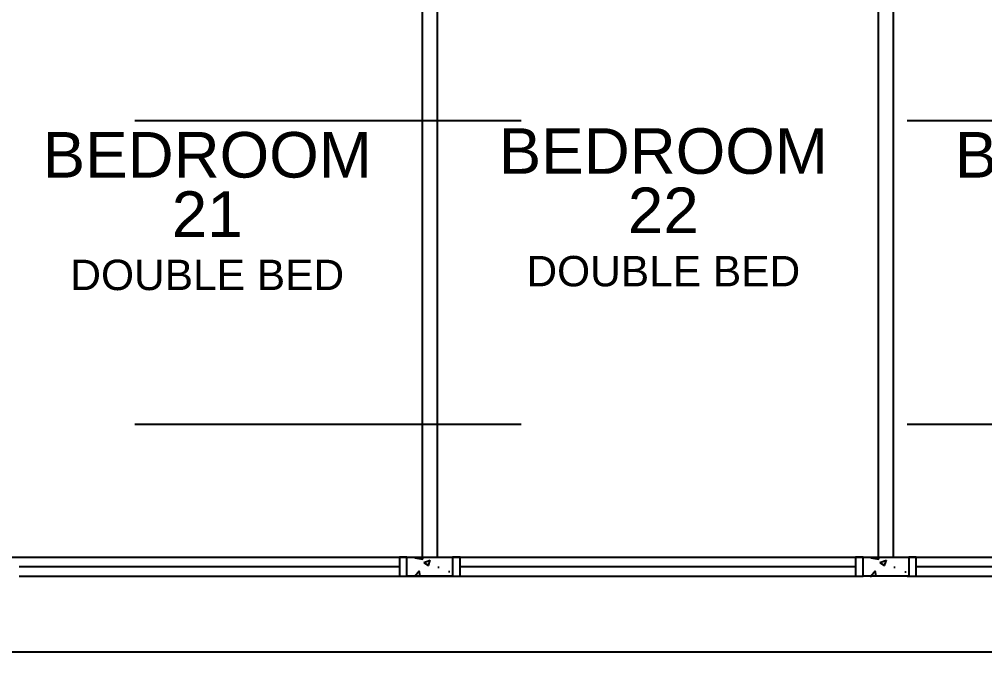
# Model space of a CAD drawing. Header units: millimetres. Extents: x -1214 to 71105, y 7230 to 56309.
# Drawn here: x 37300 to 43650, y 19444 to 23665 of the extents above; entities that cross this region are included whole.
import ezdxf
from ezdxf.enums import TextEntityAlignment as Align

# ---------------------------------------------------------------- set-up
doc = ezdxf.new("R2010")
doc.units = ezdxf.units.MM
doc.header["$MEASUREMENT"] = 0
doc.linetypes.add('CENTERX2', pattern=[101.60000000000001, 63.5, -12.7, 12.7, -12.7])
doc.layers.get('0').update_dxf_attribs({"color": 8})
doc.layers.get('Defpoints').update_dxf_attribs({"color": 8})
for name, color, linetype in [('Architectural Features', 8, 'Continuous'), ('Dry Wall', 8, 'Continuous'), ('GBP Dim', 8, 'Continuous'), ('GBP Text 200', 8, 'Continuous'), ('GBP Text 250', 8, 'Continuous'), ('grid', 8, 'CENTERX2'), ('hatch', 8, 'Continuous'), ('WALL-NEW', 8, 'Continuous'), ('WINDOW', 8, 'Continuous'), ('WINDOW-MULLION', 8, 'Continuous'), ('zzz-room mix', 8, 'Continuous')]:
    doc.layers.add(name, color=color, linetype=linetype)
doc.styles.add('BH', font='arial.ttf')
doc.dimstyles.new('200 GBP', dxfattribs={"dimscale": 1.5, "dimtxt": 150, "dimasz": 50, "dimexe": 100, "dimexo": 50, "dimgap": 50, "dimtad": 1, "dimdec": 0, "dimzin": 0, "dimdsep": 46, "dimtxsty": 'BH', "dimblk": 'ARCHTICK', "dimcen": 0.09, "dimdle": 100, "dimclrd": 9, "dimclre": 9, "dimclrt": 1, "dimadec": 0, "dimazin": 0, "dimtfac": 1, "dimtdec": 0, "dimtix": 1, "dimtmove": 2, "dimatfit": 3, "dimldrblk": 'ARCHTICK', "dimfxl": 300, "dimfxlon": 1, "dimtolj": 1, "dimtzin": 0, "dimarcsym": 0})

# ---------------------------------------------------------------- blocks, each defined once
blk = doc.blocks.new('A$C65CE4B9A')
at = {"layer": 'grid', "ltscale": 200}
for p, q in [((-66500.00000151628, -12449.99999556915), (0, -12449.99999964423)), ((-66500.00000029005, -14449.99999556913), (0, -14449.99999964423)), ((-66500.00000003538, -15449.99999556913), (0, -15449.99999964423))]:
    blk.add_line(p, q, dxfattribs=at)
blk = doc.blocks.new('WINDOW MULLION2')
at = {"layer": 'WINDOW-MULLION', "ltscale": 100}
blk.add_lwpolyline([(25225.86391831934, 19999.90615608738), (25225.86391831934, 20124.90999638451), (25175.86391831934, 20124.90999638451), (25175.86391831934, 19999.90615608738)], close=True, dxfattribs=at)
blk = doc.blocks.new('_ArchTick')
at = {"color": 0, "const_width": 0.1}
blk.add_lwpolyline([(0.5, 0.5), (-0.5, -0.5)], dxfattribs=at)
blk = doc.blocks.new('*D152')
at = {"layer": 'Defpoints', "color": 0, "transparency": 16777216}
for p in [(46099.97782512868, 20055.15514790535), (43000.00449628104, 18955.36353008228, 0.01228851556490686), (46099.97782512868, 16932.50522530742)]:
    blk.add_point(p, dxfattribs=at)
at = {"layer": 'GBP Dim', "color": 9, "lineweight": -2, "transparency": 16777216}
for p, q in [((43000.00449628104, 17382.50522529783), (43000.00449628104, 16782.50522530742)), ((46099.97782512868, 17382.50522530742), (46099.97782512868, 16782.50522530742)), ((42850.00449628104, 16932.50522530742), (46249.97782512868, 16932.50522530742))]:
    blk.add_line(p, q, dxfattribs=at)
at = {"layer": 'GBP Dim', "color": 9, "lineweight": -2, "transparency": 16777216, "xscale": 75, "yscale": 75, "zscale": 75, "rotation": 180}
blk.add_blockref('_ArchTick', (43000.00449628104, 16932.50522530742), dxfattribs=at)
at = {"layer": 'GBP Dim', "color": 9, "lineweight": -2, "transparency": 16777216, "xscale": 75, "yscale": 75, "zscale": 75}
blk.add_blockref('_ArchTick', (46099.97782512868, 16932.50522530742), dxfattribs=at)
at = {"layer": 'GBP Dim', "transparency": 16777216, "insert": (44549.99116070486, 17122.46088697182), "char_height": 225, "attachment_point": 5, "style": 'BH'}
blk.add_mtext('\\A1;3100', dxfattribs=at)

msp = doc.modelspace()

# ---------------------------------------------------------------- hatches: boundary and pattern name
at = {"layer": 'hatch'}
h = msp.add_hatch(dxfattribs=at)
h.set_pattern_fill('AR-CONC', color=256, scale=60, style=0)
h.set_pattern_definition([(49.99999999999999, (39900.86099335855, 19999.92630228028), (430.3561095604521, -37.65128098955707), [45, -495]), (355, (39900.86099335855, 19999.92630228028), (-83.25080016780001, 451.3152802200071), [36, -396]), (100.4514, (39936.72400135855, 19996.78869828023), (347.1056290284129, 413.6637252365721), [38.24411399999998, -420.6852671999998]), (46.18420000000001, (39900.86099335855, 20119.92630228028), (640.3446291753867, -99.31140859741085), [67.5, -742.5]), (96.6356, (39954.22304035855, 20111.65031808033), (560.797623329222, 584.470722540265), [57.3661728, -631.0278]), (351.1842, (39900.86099335855, 20119.92630228028), (560.7971670801763, 584.4711605551947), [54, -594]), (21, (39960.86099335855, 20089.92630228028), (358.144231271077, -241.5713343992033), [45, -495]), (326.0000000000001, (39960.86099335855, 20089.92630228028), (145.989199152949, 435.0900270281118), [36, -396]), (71.4514, (39990.70633315855, 20069.79533868027), (504.1335771488939, 193.5182980259714), [38.244114, -420.6852672]), (37.50000000000001, (39900.86099335855, 19999.92630228028), (7.295913190374401, 199.7363122987869), [0, -391.2, 0, -402, 0, -397.5]), (7.499999999999999, (39900.86099335855, 19999.92630228028), (157.8417224652892, 236.6470271294161), [0, -229.2, 0, -382.2, 0, -151.5]), (327.5, (39767.06099335854, 19999.92630228028), (320.2934617034455, -13.53292304062788), [0, -150, 0, -468, 0, -621]), (317.5, (39707.06099335854, 19999.92630228028), (349.9117016054317, 60.06298939939058), [0, -195, 0, -310.8, 0, -441])])
h.paths.add_polyline_path([(40149.99981716912, 20124.98220312258), (40149.99983530676, 19999.90125848402), (39850.0031018868, 19999.90125849852), (39850.0031018062, 20124.98237188591)])
h = msp.add_hatch(dxfattribs=at)
h.set_pattern_fill('AR-CONC', color=256, scale=60, style=0)
h.set_pattern_definition([(49.99999999999999, (42900.86144817687, 19999.7471229576), (430.3561095604521, -37.65128098955707), [45, -495]), (355, (42900.86144817687, 19999.7471229576), (-83.25080016780001, 451.3152802200071), [36, -396]), (100.4514, (42936.72445617687, 19996.60951895756), (347.1056290284129, 413.6637252365721), [38.24411399999998, -420.6852671999998]), (46.18420000000001, (42900.86144817687, 20119.7471229576), (640.3446291753867, -99.31140859741085), [67.5, -742.5]), (96.6356, (42954.22349517688, 20111.47113875754), (560.797623329222, 584.470722540265), [57.3661728, -631.0278]), (351.1842, (42900.86144817687, 20119.7471229576), (560.7971670801763, 584.4711605551947), [54, -594]), (21, (42960.86144817687, 20089.7471229576), (358.144231271077, -241.5713343992033), [45, -495]), (326.0000000000001, (42960.86144817687, 20089.7471229576), (145.989199152949, 435.0900270281118), [36, -396]), (71.4514, (42990.70678797687, 20069.6161593576), (504.1335771488939, 193.5182980259714), [38.244114, -420.6852672]), (37.50000000000001, (42900.86144817687, 19999.7471229576), (7.295913190374401, 199.7363122987869), [0, -391.2, 0, -402, 0, -397.5]), (7.499999999999999, (42900.86144817687, 19999.7471229576), (157.8417224652892, 236.6470271294161), [0, -229.2, 0, -382.2, 0, -151.5]), (327.5, (42767.06144817687, 19999.7471229576), (320.2934617034455, -13.53292304062788), [0, -150, 0, -468, 0, -621]), (317.5, (42707.06144817687, 19999.7471229576), (349.9117016054317, 60.06298939939058), [0, -195, 0, -310.8, 0, -441])])
h.paths.add_polyline_path([(43149.99933912866, 19999.74712295761), (42849.9997869773, 19999.78988818597), (42849.9997869773, 20125.02259469899), (43149.9993389482, 20124.97969229997)])

# ---------------------------------------------------------------- linework, layer by layer
at = {"layer": 'Architectural Features', "ltscale": 50, "elevation": 0.0003684064095289315}
msp.add_lwpolyline([(49325.86146422183, 19999.88763677108), (49325.86146422183, 19499.88763677108), (34149.99917768981, 19499.88763677108), (34149.99917768981, 19999.9012583017)], dxfattribs=at)
at = {"layer": 'Dry Wall'}
for p, q in [((42949.99534953222, 26449.97546681622), (42949.9999923061, 20124.77316046972)), ((43049.99999230471, 20124.77523472626), (43049.99538535251, 26449.97546681622))]:
    msp.add_line(p, q, dxfattribs=at)
for points in [[(39950.00006415966, 23749.9096274086), (39950.00006396719, 20125.00339697534), (39950.00006396719, 20125.00339697534)], [(40049.99498023952, 20124.98224549904), (40050.00006396719, 20125.0035603079), (40050.00006415966, 23749.90258845547)]]:
    msp.add_lwpolyline(points, dxfattribs=at)
at = {"layer": 'WALL-NEW', "elevation": 0.006144257782453432}
msp.add_lwpolyline([(40149.99981716912, 20124.98220312258), (40149.99981716912, 20124.98220312258), (40149.99983530676, 19999.90125848402), (39850.0031018868, 19999.90125849852), (39850.0031018062, 20124.98237188591), (40149.99981716912, 20124.98220312258)], dxfattribs=at)
at = {"layer": 'WALL-NEW', "elevation": 0.01228851556490686}
msp.add_lwpolyline([(43149.99933912866, 19999.74712295761), (42849.9997869773, 19999.78988818597), (42849.9997869773, 20125.02259469899), (43149.9993389482, 20124.97969229997)], close=True, dxfattribs=at)
at = {"layer": 'WINDOW', "elevation": 0.006144257782453432}
for points in [[(37300.00317134875, 20124.67195907402), (39800.00310184648, 20125.00382637663)], [(40199.99983530677, 20124.98591004079), (42799.9997869773, 20124.81697603339)], [(39800.00310184648, 20062.50190622814), (37300.00315017598, 20062.18832541762)], [(42799.9997869773, 20062.40624144255), (40199.99983530677, 20062.48572905874)], [(37300.00315017598, 19999.68814443557), (39800.00310184648, 19999.99998607952)], [(40199.99983530677, 19999.98554807669), (42799.9997869773, 19999.81313573616)]]:
    msp.add_lwpolyline(points, dxfattribs=at)
at = {"layer": 'WINDOW'}
for points in [[(43199.99933903843, 20124.84825046123), (45700.01091319307, 20124.90815767829)], [(45700.01091319307, 20062.40730838394), (43199.99933903843, 20062.36340762879)], [(43199.99933903843, 19999.86619091297), (45700.01091319307, 19999.90771080209)]]:
    msp.add_lwpolyline(points, dxfattribs=at)
at = {"layer": 'zzz-room mix'}
msp.add_lwpolyline([(24399.95723055341, 26449.86251013186), (24399.96069820973, 23299.95044403445), (24899.95345480336, 23299.95099446348), (24899.95764574723, 20124.88517533914), (45749.97936688198, 20124.90145931489), (45749.97936693559, 20999.9839128181), (46049.97782663678, 20999.98414754321), (46049.977826635, 26449.86056647411), (40549.98062109097, 26449.86468666008), (40549.98013415656, 25799.86056647411), (39449.97627498338, 25799.86479706185), (39449.97627498338, 26449.86056647411), (34549.97632257885, 26449.86056647411), (34549.97632257885, 25799.86056647411), (33449.97627498311, 25799.86103059512), (33449.97627498291, 26449.86056647411), (28449.9752175702, 26449.86517524401), (28449.97521753065, 25699.45144637919), (27349.97520924508, 25699.54777836865), (27349.97520924508, 26449.86056647432)], close=True, dxfattribs=at)

# ---------------------------------------------------------------- block references
at = {"layer": 'WALL-NEW'}
msp.add_blockref('A$C65CE4B9A', (69000.00000170406, 35449.90125635883), dxfattribs=at)
at = {"layer": 'WINDOW-MULLION'}
for p in [(14624.13918352716, 0.03373895627009915, 0.006144257782453432), (14974.13590526448, 0.03646595640748274, 0.006144257782453432), (17624.13586865796, -0.001834793481975794, 0.01228851556490686), (17974.13542071909, -0.04466860715183429, 0.01228851556490686)]:
    msp.add_blockref('WINDOW MULLION2', p, dxfattribs=at)

# ---------------------------------------------------------------- texts
at = {"layer": 'GBP Text 200', "style": 'BH'}
for p in [(41536.08213228373, 21907.93614503404), (38536.08215035604, 21883.05986943177)]:
    msp.add_text('DOUBLE BED', height=200, dxfattribs=at).set_placement(p, align=Align.CENTER)
at = {"layer": 'GBP Text 250', "style": 'BH'}
for s, p in [('BEDROOM', (38536.08215035604, 22623.43938189757)), ('BEDROOM', (41536.08213228373, 22648.31565749983)), ('BEDROOM', (44536.08215035767, 22623.43938189757)), ('22', (41536.08213228373, 22257.93614503404)), ('21', (38536.08215035604, 22233.05986943177))]:
    msp.add_text(s, height=300, dxfattribs=at).set_placement(p, align=Align.CENTER)

# ---------------------------------------------------------------- dimensions: what is measured, and where the dimension line sits
at = {"layer": 'GBP Dim'}
dim = msp.add_linear_dim(base=(46099.97782512868, 16932.50522530742), p1=(43000.00449628104, 18955.36353008228, 0.01228851556490686), p2=(46099.97782512868, 20055.15514790535), dimstyle='200 GBP', override={"dimclrt": 256, "dimfxl": 300, "dimfxlon": 1}, dxfattribs=at)
dim.commit()
dim.dimension.update_dxf_attribs({"geometry": '*D152', "text_midpoint": (44549.99116070486, 17122.46088697182)})

doc.saveas('drawing.dxf')
